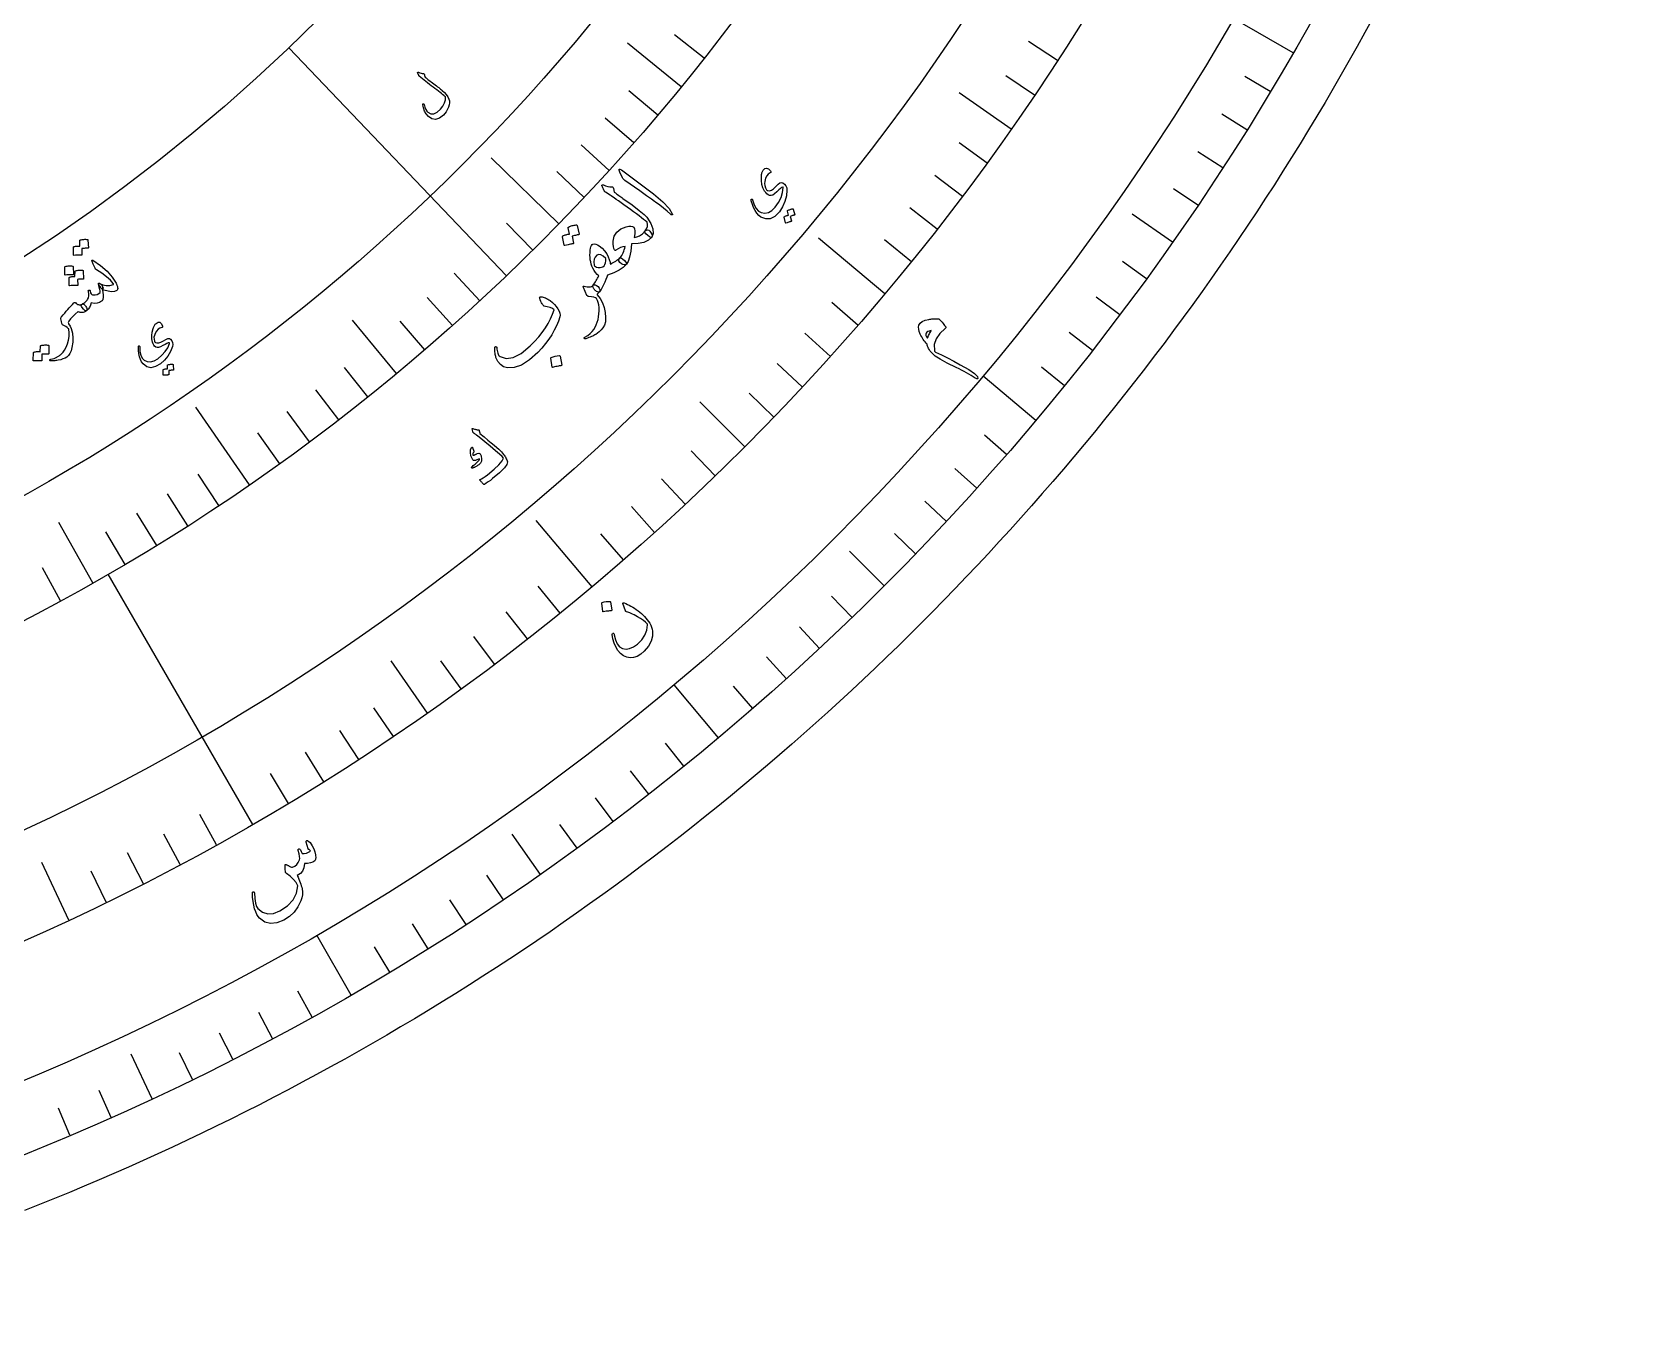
# Model space of a CAD drawing. Header units: millimetres. Extents: x -75 to 75, y -75 to 97.
# Drawn here: x 27.64 to 73.5, y -73.5 to -36.16 of the extents above; entities that cross this region are included whole.
import ezdxf

# ---------------------------------------------------------------- set-up
doc = ezdxf.new("R2010")
doc.units = ezdxf.units.MM
for name, color, linetype in [('CUT_OUTER', 1, 'Continuous'), ('ENGRAVE', 7, 'Continuous'), ('ENGRAVE_FINE', 8, 'Continuous'), ('TEXT', 5, 'Continuous')]:
    doc.layers.add(name, color=color, linetype=linetype)

msp = doc.modelspace()

# ---------------------------------------------------------------- linework, layer by layer
at = {"layer": 'CUT_OUTER'}
msp.add_lwpolyline([(65.9259, -35.7599), (65.7053, -36.1638), (65.4821, -36.5663), (65.2565, -36.9674), (65.0285, -37.3671), (64.798, -37.7654), (64.565, -38.1623), (64.3296, -38.5577), (64.0918, -38.9517), (63.8516, -39.3442), (63.609, -39.7353), (63.364, -40.1248), (63.1166, -40.5129), (62.8669, -40.8994), (62.6147, -41.2843), (62.3602, -41.6678), (62.1034, -42.0496), (61.8442, -42.4299), (61.5827, -42.8086), (61.3189, -43.1856), (61.0527, -43.561), (60.7843, -43.9348), (60.5136, -44.307), (60.2406, -44.6774), (59.9653, -45.0462), (59.6878, -45.4133), (59.408, -45.7787), (59.126, -46.1424), (58.8417, -46.5043), (58.5553, -46.8645), (58.2666, -47.2229), (57.9758, -47.5795), (57.6828, -47.9343), (57.3875, -48.2874), (57.0902, -48.6386), (56.7907, -48.988), (56.489, -49.3355), (56.1852, -49.6812), (55.8793, -50.025), (55.5713, -50.3669), (55.2612, -50.707), (54.9491, -51.0451), (54.6348, -51.3813), (54.3185, -51.7155), (54.0002, -52.0479), (53.6798, -52.3782), (53.3574, -52.7066), (53.033, -53.033), (52.7066, -53.3574), (52.3782, -53.6798), (52.0479, -54.0002), (51.7155, -54.3185), (51.3813, -54.6348), (51.0451, -54.9491), (50.707, -55.2612), (50.3669, -55.5713), (50.025, -55.8793), (49.6812, -56.1852), (49.3355, -56.489), (48.988, -56.7907), (48.6386, -57.0902), (48.2874, -57.3875), (47.9343, -57.6828), (47.5795, -57.9758), (47.2229, -58.2666), (46.8645, -58.5553), (46.5043, -58.8417), (46.1424, -59.126), (45.7787, -59.408), (45.4133, -59.6878), (45.0462, -59.9653), (44.6774, -60.2406), (44.307, -60.5136), (43.9348, -60.7843), (43.561, -61.0527), (43.1856, -61.3189), (42.8086, -61.5827), (42.4299, -61.8442), (42.0496, -62.1034), (41.6678, -62.3602), (41.2843, -62.6147), (40.8994, -62.8669), (40.5129, -63.1166), (40.1248, -63.364), (39.7353, -63.609), (39.3442, -63.8516), (38.9517, -64.0918), (38.5577, -64.3296), (38.1623, -64.565), (37.7654, -64.798), (37.3671, -65.0285), (36.9674, -65.2565), (36.5663, -65.4821), (36.1638, -65.7053), (35.7599, -65.9259), (35.3548, -66.1441), (34.9482, -66.3598), (34.5404, -66.573), (34.1313, -66.7837), (33.7208, -66.9918), (33.3092, -67.1975), (32.8962, -67.4006), (32.482, -67.6012), (32.0666, -67.7992), (31.65, -67.9947), (31.2322, -68.1876), (30.8132, -68.378), (30.3931, -68.5657), (29.9718, -68.7509), (29.5494, -68.9335), (29.1259, -69.1136), (28.7013, -69.291), (28.2756, -69.4658), (27.8488, -69.638), (27.421, -69.8075)], dxfattribs=at)
at = {"layer": 'ENGRAVE'}
for points in [[(63.6529, -36.75), (61.9479, -35.7656)], [(41.1889, -43.1116), (34.9717, -36.6042)], [(46.1753, -37.7224), (44.6419, -36.4698)], [(55.5999, -38.9315), (54.1132, -37.8905)], [(42.6824, -41.6336), (40.7496, -39.7483)], [(60.2077, -42.1579), (59.0557, -41.3513)], [(51.9953, -43.6292), (50.0993, -42.0383)], [(38.0466, -45.9086), (36.7832, -44.384)], [(56.3043, -47.2449), (54.7961, -45.9794)], [(47.9949, -47.9949), (46.7115, -46.7115)], [(33.8471, -49.0868), (32.3144, -46.864)], [(29.376, -51.8863), (28.4005, -50.1633)], [(43.6292, -51.9953), (42.0383, -50.0993)], [(51.9723, -51.9723), (50.978, -50.978)], [(33.9375, -58.7815), (29.8125, -51.6368)], [(38.9315, -55.5999), (37.8905, -54.1132)], [(47.2449, -56.3043), (45.9794, -54.7961)], [(42.1579, -60.2077), (41.3513, -59.0557)], [(28.6852, -61.5156), (27.9182, -59.8707)], [(36.75, -63.6529), (35.7656, -61.9479)], [(31.0624, -66.6136), (30.4681, -65.3391)]]:
    msp.add_lwpolyline(points, dxfattribs=at)
for radius in [73.5, 73.5, 71.5312, 67.875, 67.875, 64.9875, 59.625, 59.625, 56.475, 50.625, 50.625]:
    msp.add_circle((0, 0), radius, dxfattribs=at)
at = {"layer": 'ENGRAVE_FINE'}
for points in [[(46.831, -36.9053), (45.9827, -36.2368)], [(56.9248, -36.9674), (56.0945, -36.4282)], [(56.2709, -37.9552), (55.4502, -37.4016)], [(63.0018, -37.8553), (62.2786, -37.4207)], [(45.5051, -38.5283), (44.6808, -37.8304)], [(62.3315, -38.9491), (61.616, -38.5019)], [(44.8205, -39.3226), (44.0086, -38.6104)], [(44.1217, -40.1051), (43.3225, -39.3787)], [(54.912, -39.8959), (54.1111, -39.314)], [(61.6423, -40.031), (60.9347, -39.5714)], [(43.4089, -40.8755), (42.6226, -40.1351)], [(54.2074, -40.8482), (53.4167, -40.2524)], [(60.9343, -41.1007), (60.2348, -40.6289)], [(53.4862, -41.788), (52.7061, -41.1785)], [(41.9423, -42.379), (41.1826, -41.6114)], [(52.7488, -42.7151), (51.9794, -42.0921)], [(40.4224, -43.8311), (39.6903, -43.0372)], [(59.4627, -43.2022), (58.7801, -42.7063)], [(39.6431, -44.5373), (38.925, -43.7306)], [(51.2259, -44.53), (50.4788, -43.8805)], [(58.6997, -44.2334), (58.0259, -43.7256)], [(38.851, -45.2298), (38.1473, -44.4106)], [(50.441, -45.4172), (49.7052, -44.7548)], [(57.9188, -45.2511), (57.2539, -44.7317)], [(37.23, -46.5732), (36.5557, -45.7296)], [(49.6406, -46.2906), (48.9166, -45.6155)], [(57.1202, -46.255), (56.4645, -45.7241)], [(36.4015, -47.2236), (35.7422, -46.3682)], [(48.8252, -47.1499), (48.113, -46.4622)], [(35.5614, -47.8595), (34.9173, -46.9926)], [(34.7098, -48.4806), (34.0811, -47.6025)], [(55.4712, -48.2203), (54.8344, -47.6668)], [(47.1499, -48.8252), (46.4622, -48.113)], [(32.9736, -49.6778), (32.3763, -48.778)], [(46.2906, -49.6406), (45.6155, -48.9166)], [(54.6211, -49.1811), (53.9941, -48.6165)], [(32.0894, -50.2535), (31.5082, -49.3432)], [(31.1949, -50.8136), (30.6299, -49.8932)], [(45.4172, -50.441), (44.7548, -49.7052)], [(53.7545, -50.1269), (53.1374, -49.5514)], [(30.2903, -51.3579), (29.7417, -50.4277)], [(44.53, -51.2259), (43.8805, -50.4788)], [(52.8715, -51.0574), (52.2645, -50.4713)], [(28.4522, -52.3986), (27.9369, -51.4495)], [(42.7151, -52.7488), (42.0921, -51.9794)], [(51.0574, -52.8715), (50.4713, -52.2645)], [(41.788, -53.4862), (41.1785, -52.7061)], [(50.1269, -53.7545), (49.5514, -53.1374)], [(40.8482, -54.2074), (40.2524, -53.4167)], [(39.8959, -54.912), (39.314, -54.1111)], [(49.1811, -54.6211), (48.6165, -53.9941)], [(48.2203, -55.4712), (47.6668, -54.8344)], [(37.9552, -56.2709), (37.4016, -55.4502)], [(36.9674, -56.9248), (36.4282, -56.0945)], [(35.9683, -57.5613), (35.4436, -56.7217)], [(46.255, -57.1202), (45.7241, -56.4645)], [(45.2511, -57.9188), (44.7317, -57.2539)], [(34.9582, -58.1802), (34.4483, -57.3316)], [(44.2334, -58.6997), (43.7256, -58.0259)], [(32.9065, -59.3648), (32.4265, -58.4989)], [(31.8654, -59.9301), (31.4006, -59.0559)], [(43.2022, -59.4627), (42.7063, -58.7801)], [(30.8146, -60.4771), (30.3652, -59.595)], [(29.7544, -61.0056), (29.3205, -60.1158)], [(41.1007, -60.9343), (40.6289, -60.2348)], [(40.031, -61.6423), (39.5714, -60.9347)], [(38.9491, -62.3315), (38.5019, -61.616)], [(37.8553, -63.0018), (37.4207, -62.2786)], [(35.6335, -64.2845), (35.2244, -63.5466)], [(34.5062, -64.8966), (34.11, -64.1517)], [(33.3683, -65.489), (32.9852, -64.7372)], [(32.2203, -66.0614), (31.8504, -65.303)], [(29.8951, -67.1456), (29.552, -66.3748)], [(28.7187, -67.6571), (28.3891, -66.8804)]]:
    msp.add_lwpolyline(points, dxfattribs=at)
at = {"layer": 'TEXT'}
for points in [[(38.6497, -37.3245), (38.648, -37.3188), (38.6479, -37.3135), (38.6495, -37.3087), (38.6527, -37.3043), (38.6571, -37.301), (38.6624, -37.2997), (38.6684, -37.3003), (38.6752, -37.3029), (38.7139, -37.3187), (38.7496, -37.33), (38.7822, -37.337), (38.8117, -37.3394), (38.8214, -37.3412), (38.8294, -37.3467), (38.8355, -37.3559), (38.8398, -37.3688), (38.8412, -37.3758), (38.8425, -37.3825), (38.8439, -37.3888), (38.8452, -37.3949), (38.8465, -37.4006), (38.8476, -37.4059), (38.8485, -37.4107), (38.8493, -37.4151), (38.851, -37.4228), (38.8545, -37.4305), (38.8597, -37.4382), (38.8668, -37.4458), (38.8892, -37.4647), (38.914, -37.4849), (38.9411, -37.5066), (38.9706, -37.5296), (39.0024, -37.5541), (39.0363, -37.5801), (39.0725, -37.6076), (39.1109, -37.6367), (39.1496, -37.6651), (39.1859, -37.6922), (39.2195, -37.7177), (39.2506, -37.7418), (39.2792, -37.7645), (39.3056, -37.7857), (39.3297, -37.8054), (39.3516, -37.8237), (39.4138, -37.8804), (39.4665, -37.9406), (39.5096, -38.0043), (39.5432, -38.0715), (39.5561, -38.1181), (39.5574, -38.1721), (39.547, -38.2336), (39.525, -38.3025), (39.4951, -38.3715), (39.4624, -38.4319), (39.427, -38.4838), (39.389, -38.5272), (39.2739, -38.6163), (39.1631, -38.6519), (39.0566, -38.6341), (38.9545, -38.563), (38.8948, -38.4935), (38.8481, -38.4136), (38.8142, -38.3233), (38.7931, -38.2228), (38.7926, -38.2162), (38.7936, -38.2108), (38.7961, -38.2066), (38.8001, -38.2036), (38.8052, -38.2013), (38.8099, -38.2003), (38.8142, -38.2006), (38.818, -38.2023), (38.8229, -38.2056), (38.8267, -38.2097), (38.8295, -38.2146), (38.8313, -38.2202), (38.858, -38.3009), (38.8852, -38.3652), (38.9127, -38.413), (38.9408, -38.4444), (39.0251, -38.4878), (39.1131, -38.4885), (39.2047, -38.4465), (39.2999, -38.3615), (39.371, -38.2707), (39.4183, -38.1808), (39.4417, -38.0919), (39.4413, -38.004), (39.419, -37.9845), (39.3926, -37.9621), (39.3619, -37.937), (39.3269, -37.9091), (39.2876, -37.8785), (39.2437, -37.8451), (39.1953, -37.8089), (39.1424, -37.7699), (39.0884, -37.7291), (39.0354, -37.6888), (38.9834, -37.6488), (38.9326, -37.6093), (38.8828, -37.5702), (38.8343, -37.5313), (38.787, -37.4927), (38.7409, -37.4543), (38.6948, -37.4191), (38.6903, -37.4143), (38.6866, -37.4094), (38.6835, -37.4043), (38.6813, -37.399)], [(44.4255, -40.1519), (44.404, -40.0962), (44.4046, -40.0677), (44.4273, -40.0661), (44.4721, -40.0917), (45.0398, -40.5153), (45.3879, -40.7757), (45.6511, -41.0002), (45.829, -41.1894), (45.9213, -41.3434), (45.9253, -41.3599), (45.9252, -41.3713), (45.9211, -41.3776), (45.9128, -41.3787), (45.9031, -41.3768), (45.8925, -41.3722), (45.8811, -41.3647), (45.8687, -41.3546), (45.7761, -41.2711), (45.674, -41.1868), (45.5624, -41.1017), (45.4414, -41.0158), (45.4103, -40.9928), (45.3255, -40.9315), (45.1871, -40.8318), (44.9952, -40.6937), (44.567, -40.3903), (44.5455, -40.3727), (44.5275, -40.3545), (44.5131, -40.3357), (44.5021, -40.3162)], [(48.7171, -40.1778), (48.6632, -40.2113), (48.6199, -40.2625), (48.5869, -40.3313), (48.5642, -40.4178), (48.5589, -40.4805), (48.5645, -40.541), (48.581, -40.5994), (48.6082, -40.6558), (48.6153, -40.6651), (48.6243, -40.6729), (48.6351, -40.6792), (48.6478, -40.684), (48.6973, -40.6868), (48.7522, -40.6679), (48.8125, -40.6272), (48.878, -40.5648), (48.9419, -40.5025), (48.9962, -40.4637), (49.0409, -40.4485), (49.0761, -40.4569), (49.1296, -40.4988), (49.1678, -40.5477), (49.1905, -40.6036), (49.1976, -40.6666), (49.1813, -40.8347), (49.1395, -40.994), (49.0722, -41.1443), (48.9795, -41.2856), (48.8516, -41.4174), (48.7213, -41.4865), (48.5891, -41.493), (48.455, -41.437), (48.3956, -41.3896), (48.3401, -41.3277), (48.2884, -41.2512), (48.2405, -41.1603), (48.2289, -41.133), (48.2182, -41.1061), (48.2085, -41.0795), (48.1996, -41.0532), (48.1917, -41.0272), (48.1847, -41.0011), (48.1786, -40.975), (48.1733, -40.949), (48.1725, -40.9367), (48.175, -40.9284), (48.1807, -40.9242), (48.1898, -40.9239), (48.1983, -40.9268), (48.2053, -40.9316), (48.2105, -40.9383), (48.2141, -40.947), (48.2585, -41.0853), (48.3138, -41.1921), (48.38, -41.2674), (48.4573, -41.3109), (48.5629, -41.3285), (48.6646, -41.3087), (48.7625, -41.2516), (48.8562, -41.1571), (48.9554, -41.0183), (49.027, -40.8787), (49.0711, -40.7385), (49.0878, -40.5977), (49.0874, -40.588), (49.084, -40.5818), (49.0779, -40.579), (49.0689, -40.5796), (49.0436, -40.5913), (49.0078, -40.6184), (48.9617, -40.6608), (48.9051, -40.7187), (48.8449, -40.7752), (48.7904, -40.8111), (48.7414, -40.8264), (48.6982, -40.8211), (48.6582, -40.8019), (48.6217, -40.7753), (48.5887, -40.7413), (48.5592, -40.6998), (48.5117, -40.6058), (48.4803, -40.5046), (48.4649, -40.396), (48.4654, -40.2802), (48.4671, -40.2507), (48.4702, -40.2233), (48.4746, -40.198), (48.4804, -40.1746), (48.4873, -40.1533), (48.4952, -40.134), (48.5042, -40.1168), (48.5142, -40.1016), (48.5642, -40.0514), (48.6157, -40.0378), (48.6688, -40.0608), (48.7233, -40.1204), (48.7345, -40.1407), (48.7372, -40.157), (48.7314, -40.1694), (48.7171, -40.1778)], [(43.9758, -40.6864), (43.9542, -40.6405), (43.9368, -40.6044), (43.9238, -40.578), (43.915, -40.5613), (43.91, -40.55), (43.9083, -40.5398), (43.91, -40.5309), (43.915, -40.5231), (43.9233, -40.5167), (43.9331, -40.514), (43.9444, -40.5151), (43.9571, -40.5199), (44.0183, -40.5445), (44.0782, -40.5616), (44.1366, -40.5711), (44.1937, -40.5731), (44.2109, -40.5748), (44.2245, -40.5832), (44.2344, -40.5982), (44.2406, -40.62), (44.2642, -40.7261), (44.2965, -40.75), (44.3282, -40.7735), (44.3595, -40.7964), (44.3901, -40.8189), (44.4203, -40.8408), (44.4499, -40.8623), (44.4791, -40.8833), (44.5076, -40.9038), (44.7723, -41.0934), (44.9747, -41.2464), (45.1149, -41.363), (45.1926, -41.4433), (45.3049, -41.6203), (45.3667, -41.774), (45.3781, -41.9042), (45.339, -42.0109), (45.337, -42.013), (45.335, -42.0152), (45.333, -42.0173), (45.3311, -42.0194), (45.3075, -42.0211), (45.2728, -42.004), (45.227, -41.9682), (45.17, -41.9136), (45.1505, -41.8918), (45.1405, -41.8714), (45.1399, -41.8524), (45.1489, -41.8348), (45.188, -41.7711), (45.21, -41.7082), (45.2149, -41.6464), (45.2026, -41.5856), (45.1566, -41.5466), (45.1032, -41.5034), (45.0423, -41.4561), (44.9741, -41.4046), (44.8988, -41.349), (44.8168, -41.2895), (44.7283, -41.226), (44.6331, -41.1585), (44.5402, -41.0915), (44.4565, -41.0315), (44.3821, -40.9784), (44.3168, -40.9324), (44.261, -40.8931), (44.2148, -40.8604), (44.1783, -40.8341), (44.1515, -40.8144), (44.0119, -40.7236), (43.9994, -40.7133), (43.9892, -40.7036), (43.9813, -40.6947), (43.9758, -40.6864)], [(49.2081, -41.2683), (49.2079, -41.265), (49.2089, -41.2616), (49.2113, -41.258), (49.215, -41.2544), (49.2322, -41.2445), (49.2495, -41.2356), (49.2671, -41.2275), (49.2847, -41.2204), (49.3027, -41.2141), (49.3212, -41.2087), (49.3402, -41.2041), (49.3597, -41.2004), (49.3645, -41.2006), (49.3685, -41.2022), (49.3715, -41.2053), (49.3737, -41.2097), (49.4241, -41.3703), (49.4239, -41.3734), (49.4216, -41.3762), (49.417, -41.3787), (49.4103, -41.381), (49.405, -41.3819), (49.397, -41.3841), (49.3864, -41.3874), (49.3732, -41.3919), (49.3571, -41.3976), (49.338, -41.4044), (49.3159, -41.4125), (49.2909, -41.4218), (49.3286, -41.5477), (49.3291, -41.5524), (49.327, -41.5562), (49.3223, -41.559), (49.315, -41.561), (49.3087, -41.5626), (49.299, -41.5655), (49.2859, -41.5695), (49.2694, -41.5746), (49.2493, -41.5811), (49.2255, -41.589), (49.198, -41.5985), (49.1668, -41.6095), (49.1627, -41.6099), (49.1597, -41.6091), (49.1578, -41.607), (49.157, -41.6037), (49.113, -41.4451), (49.1127, -41.4418), (49.1138, -41.4383), (49.1162, -41.4348), (49.1199, -41.4311), (49.134, -41.4223), (49.1484, -41.4143), (49.1631, -41.4073), (49.1781, -41.4011), (49.1934, -41.3957), (49.2088, -41.391), (49.2243, -41.3871), (49.24, -41.3839)], [(42.9444, -41.7446), (42.9443, -41.7396), (42.9462, -41.7345), (42.9501, -41.7295), (42.956, -41.7245), (42.9829, -41.712), (43.0099, -41.7009), (43.0372, -41.6911), (43.0646, -41.6827), (43.0924, -41.6757), (43.1209, -41.6701), (43.15, -41.6658), (43.1799, -41.6629), (43.1872, -41.6638), (43.1931, -41.6668), (43.1975, -41.6718), (43.2005, -41.6788), (43.2635, -41.9284), (43.263, -41.9331), (43.2591, -41.9371), (43.252, -41.9403), (43.2416, -41.9427), (43.2335, -41.9435), (43.2212, -41.9456), (43.2049, -41.9492), (43.1844, -41.9542), (43.1595, -41.9606), (43.1299, -41.9683), (43.0958, -41.9775), (43.057, -41.988), (43.1034, -42.1837), (43.1036, -42.1908), (43.1001, -42.1963), (43.0927, -42.2), (43.0815, -42.2019), (43.0718, -42.2035), (43.0568, -42.2065), (43.0366, -42.2107), (43.011, -42.2161), (42.98, -42.2231), (42.9432, -42.2318), (42.9006, -42.2422), (42.8522, -42.2544), (42.8461, -42.2545), (42.8416, -42.2529), (42.8389, -42.2495), (42.8379, -42.2443), (42.7851, -41.9983), (42.785, -41.9933), (42.7869, -41.9883), (42.7908, -41.9832), (42.7968, -41.9782), (42.8189, -41.9668), (42.8414, -41.9569), (42.8643, -41.9482), (42.8876, -41.941), (42.9112, -41.935), (42.935, -41.9301), (42.9589, -41.9264), (42.983, -41.9237)], [(45.1489, -41.8348), (45.1823, -41.808), (45.2155, -41.7999), (45.2487, -41.8104), (45.2818, -41.8395), (45.3223, -41.8962), (45.3453, -41.9436), (45.3509, -41.9819), (45.339, -42.0109), (45.2391, -42.1007), (45.1086, -42.1623), (44.9476, -42.1955), (44.7563, -42.2), (44.735, -42.413), (44.7032, -42.5815), (44.6614, -42.7053), (44.6098, -42.7843), (44.5837, -42.8017), (44.5514, -42.8057), (44.5131, -42.7963), (44.4686, -42.7734), (44.4201, -42.7325), (44.3963, -42.6908), (44.3972, -42.6483), (44.4228, -42.605), (44.4505, -42.5698), (44.4758, -42.5331), (44.4985, -42.4947), (44.5188, -42.4547), (44.5364, -42.413), (44.5513, -42.3694), (44.5634, -42.324), (44.5727, -42.2768), (44.5088, -42.285), (44.4435, -42.3062), (44.3767, -42.3404), (44.3083, -42.3874), (44.301, -42.3906), (44.2931, -42.3898), (44.2846, -42.3849), (44.2755, -42.3759), (44.2531, -42.3355), (44.2382, -42.2805), (44.2308, -42.2109), (44.2309, -42.1266), (44.263, -41.9818), (44.3352, -41.865), (44.4477, -41.7758), (44.6006, -41.714), (44.6763, -41.6978), (44.7382, -41.6952), (44.7865, -41.7062), (44.8209, -41.731), (44.8433, -41.7735), (44.8532, -41.8358), (44.8503, -41.9179), (44.8347, -42.0199), (44.9094, -42.0065), (44.9867, -41.9712), (45.0666, -41.914), (45.1489, -41.8348)], [(28.9997, -42.1067), (29.0004, -42.1024), (29.0029, -42.0983), (29.0072, -42.0946), (29.0131, -42.0913), (29.0385, -42.0852), (29.0638, -42.0802), (29.089, -42.0765), (29.1141, -42.074), (29.1394, -42.0728), (29.165, -42.0728), (29.1909, -42.0742), (29.2172, -42.0768), (29.2234, -42.0789), (29.2279, -42.0825), (29.2309, -42.0876), (29.2323, -42.0942), (29.244, -42.3209), (29.2428, -42.3248), (29.2388, -42.3276), (29.2321, -42.3291), (29.2227, -42.3294), (29.2155, -42.3287), (29.2046, -42.3284), (29.1898, -42.3287), (29.1712, -42.3294), (29.1486, -42.3306), (29.1218, -42.3323), (29.0907, -42.3343), (29.0553, -42.3367), (29.0619, -42.5138), (29.0609, -42.5201), (29.0569, -42.5242), (29.0499, -42.5261), (29.0399, -42.5258), (29.0312, -42.5256), (29.0178, -42.5255), (28.9996, -42.5257), (28.9766, -42.526), (28.9485, -42.5266), (28.9152, -42.5278), (28.8766, -42.5294), (28.8328, -42.5316), (28.8274, -42.5306), (28.8238, -42.5284), (28.8221, -42.525), (28.8221, -42.5203), (28.8186, -42.2985), (28.8194, -42.2942), (28.8219, -42.2901), (28.8261, -42.2865), (28.8321, -42.2832), (28.8532, -42.2772), (28.8744, -42.2724), (28.8956, -42.2689), (28.917, -42.2667), (28.9385, -42.2656), (28.9598, -42.2655), (28.9811, -42.2664), (29.0024, -42.2683)], [(43.6343, -42.2243), (43.6372, -42.2214), (43.64, -42.2189), (43.6427, -42.2167), (43.6452, -42.215), (43.6478, -42.2135), (43.6505, -42.2121), (43.6533, -42.2109), (43.6563, -42.2098), (43.6967, -42.2055), (43.7395, -42.2118), (43.7845, -42.2286), (43.8317, -42.2561), (43.9169, -42.323), (43.9891, -42.3988), (44.0482, -42.4834), (44.0941, -42.577), (44.1034, -42.6006), (44.1122, -42.6246), (44.1205, -42.6491), (44.1283, -42.6742), (44.1356, -42.6998), (44.1424, -42.726), (44.1486, -42.7526), (44.1544, -42.7798), (44.1958, -42.7586), (44.2351, -42.7373), (44.2722, -42.7158), (44.3071, -42.6943), (44.3397, -42.6725), (44.3698, -42.6503), (44.3976, -42.6278), (44.4228, -42.605), (44.4351, -42.5987), (44.4518, -42.6007), (44.4731, -42.6111), (44.4988, -42.6297), (44.5594, -42.6817), (44.5981, -42.7248), (44.6149, -42.759), (44.6098, -42.7843), (44.523, -42.8736), (44.4048, -42.9557), (44.2552, -43.0304), (44.0743, -43.0974), (44.0529, -43.1583), (44.0266, -43.2241), (43.9955, -43.2949), (43.9593, -43.3705), (43.9215, -43.4446), (43.8895, -43.5025), (43.8633, -43.5443), (43.843, -43.5698), (43.8286, -43.5786), (43.8102, -43.5803), (43.7878, -43.5748), (43.7612, -43.5622), (43.7474, -43.5537), (43.7344, -43.5443), (43.7224, -43.5339), (43.7112, -43.5227), (43.7007, -43.5108), (43.6906, -43.4985), (43.6808, -43.4859), (43.6714, -43.4729), (43.6569, -43.4461), (43.65, -43.423), (43.6508, -43.4033), (43.6592, -43.3872), (43.683, -43.3526), (43.7057, -43.3183), (43.7273, -43.2844), (43.7476, -43.251), (43.767, -43.2176), (43.7858, -43.1841), (43.8039, -43.1505), (43.8214, -43.1167), (43.7715, -43.0753), (43.7265, -43.0254), (43.6862, -42.967), (43.6506, -42.9003), (43.6267, -42.8417), (43.6069, -42.7814), (43.5913, -42.7195), (43.5798, -42.6559), (43.5726, -42.5904), (43.57, -42.5228), (43.572, -42.453), (43.5785, -42.381), (43.5873, -42.3285), (43.5996, -42.2849), (43.6152, -42.2502), (43.6343, -42.2243)], [(43.7638, -42.5291), (43.7196, -42.5799), (43.6934, -42.6437), (43.685, -42.7205), (43.6944, -42.8104), (43.704, -42.8336), (43.7259, -42.8523), (43.7603, -42.8666), (43.8071, -42.8764), (43.8579, -42.8785), (43.9023, -42.8717), (43.9402, -42.8561), (43.9716, -42.8316), (43.9967, -42.7957), (44.0138, -42.7479), (44.0227, -42.6883), (44.0235, -42.6169), (43.9514, -42.5528), (43.884, -42.5168), (43.8215, -42.5089), (43.7638, -42.5291)], [(28.5719, -42.863), (28.5728, -42.8586), (28.5753, -42.8546), (28.5797, -42.851), (28.5857, -42.8477), (28.6114, -42.8418), (28.6369, -42.8372), (28.6623, -42.8338), (28.6876, -42.8316), (28.713, -42.8306), (28.7387, -42.8309), (28.7647, -42.8326), (28.7911, -42.8355), (28.7987, -42.8379), (28.804, -42.8414), (28.8071, -42.846), (28.808, -42.8517), (28.8156, -43.0791), (28.8139, -43.0844), (28.8093, -43.0878), (28.802, -43.0893), (28.7919, -43.0888), (28.7832, -43.0885), (28.7697, -43.0884), (28.7514, -43.0884), (28.7283, -43.0885), (28.7001, -43.0889), (28.6666, -43.0899), (28.6279, -43.0912), (28.5838, -43.0931), (28.5775, -43.0927), (28.5733, -43.0909), (28.5712, -43.0877), (28.5712, -43.0831)], [(28.8624, -42.9866), (28.8632, -42.9822), (28.8658, -42.9782), (28.8701, -42.9745), (28.8762, -42.9712), (28.9019, -42.9652), (28.9275, -42.9604), (28.953, -42.9568), (28.9784, -42.9544), (29.0038, -42.9533), (29.0296, -42.9535), (29.0558, -42.955), (29.0822, -42.9578), (29.0884, -42.9599), (29.093, -42.9636), (29.0959, -42.9687), (29.0971, -42.9753), (29.105, -43.203), (29.1036, -43.207), (29.0996, -43.2097), (29.0928, -43.2112), (29.0833, -43.2115), (29.077, -43.2115), (29.0671, -43.2117), (29.0536, -43.2119), (29.0367, -43.2122), (29.0162, -43.2128), (28.9924, -43.2136), (28.9652, -43.2148), (28.9347, -43.2164), (28.9403, -43.3837), (28.9386, -43.3891), (28.934, -43.3925), (28.9266, -43.394), (28.9165, -43.3935), (28.9077, -43.3932), (28.8942, -43.3931), (28.8758, -43.3931), (28.8526, -43.3933), (28.8243, -43.3938), (28.7907, -43.3948), (28.7517, -43.3962), (28.7074, -43.3981), (28.7021, -43.3971), (28.6985, -43.3949), (28.6968, -43.3915), (28.6969, -43.3868), (28.6986, -43.1662), (28.6995, -43.1619), (28.7021, -43.1578), (28.7064, -43.1542), (28.7125, -43.1509), (28.7307, -43.1467), (28.7491, -43.1429), (28.7676, -43.1397), (28.7862, -43.1369), (28.8049, -43.1348), (28.8237, -43.1336), (28.8425, -43.1334), (28.8614, -43.134)], [(29.3741, -42.6725), (29.5944, -42.8251), (29.7785, -42.9851), (29.9262, -43.153), (30.037, -43.3291), (30.0437, -43.3417), (30.05, -43.3552), (30.056, -43.3695), (30.0615, -43.3847), (30.0667, -43.4004), (30.0713, -43.4162), (30.0754, -43.4322), (30.0791, -43.4483), (30.0827, -43.4782), (30.0798, -43.5034), (30.0705, -43.5237), (30.0548, -43.5392), (29.9913, -43.566), (29.9086, -43.572), (29.8067, -43.5571), (29.6857, -43.5213), (29.6686, -43.5149), (29.6506, -43.5038), (29.6316, -43.4879), (29.6118, -43.4672), (29.603, -43.4564), (29.5944, -43.4456), (29.586, -43.4349), (29.5779, -43.4242), (29.5701, -43.4135), (29.5628, -43.4026), (29.5559, -43.3916), (29.5496, -43.3805), (29.54, -43.3601), (29.5355, -43.344), (29.5362, -43.332), (29.542, -43.3242), (29.5472, -43.3225), (29.5545, -43.3233), (29.5638, -43.3266), (29.5752, -43.3323), (29.6612, -43.373), (29.7537, -43.3925), (29.8528, -43.3909), (29.9583, -43.3681), (29.9635, -43.3637), (29.9649, -43.3574), (29.9626, -43.3489), (29.9565, -43.3385), (29.8741, -43.2389), (29.7657, -43.1407), (29.6315, -43.0436), (29.4716, -42.9476), (29.462, -42.9384), (29.4496, -42.9211), (29.4343, -42.8958), (29.4161, -42.8624), (29.4062, -42.8428), (29.3966, -42.8223), (29.3874, -42.8009), (29.3786, -42.7788), (29.3701, -42.7562), (29.3617, -42.7337), (29.3536, -42.7113), (29.3458, -42.6889), (29.3442, -42.6832), (29.3445, -42.6782), (29.3468, -42.6737), (29.351, -42.6699), (29.3555, -42.6679), (29.3609, -42.6677), (29.3671, -42.6692), (29.3741, -42.6725)], [(29.5568, -43.3233), (29.5873, -43.3409), (29.6143, -43.3671), (29.638, -43.4017), (29.6582, -43.4448), (29.6647, -43.463), (29.6667, -43.4743), (29.6644, -43.4786), (29.6577, -43.4758), (29.6476, -43.4697), (29.6413, -43.4686), (29.6388, -43.4726), (29.6401, -43.4817), (29.6559, -43.5814), (29.6641, -43.6644), (29.6646, -43.7306), (29.6575, -43.7801), (29.6525, -43.7987), (29.645, -43.8154), (29.6352, -43.8303), (29.6229, -43.8434), (29.5618, -43.8814), (29.4909, -43.9009), (29.4104, -43.9019), (29.3204, -43.8844), (29.3033, -43.9564), (29.2755, -44.0189), (29.2371, -44.072), (29.1882, -44.1157), (29.1684, -44.1179), (29.141, -44.1035), (29.1061, -44.0724), (29.0636, -44.0245), (29.0432, -43.9928), (29.0362, -43.9657), (29.0425, -43.9431), (29.0621, -43.925), (29.09, -43.9087), (29.1157, -43.8921), (29.1391, -43.8754), (29.1603, -43.8583), (29.1791, -43.8413), (29.1956, -43.8245), (29.2098, -43.8079), (29.2216, -43.7916), (29.2448, -43.7409), (29.2566, -43.6857), (29.2568, -43.6259), (29.2454, -43.5616), (29.2418, -43.5438), (29.2432, -43.531), (29.2495, -43.5233), (29.2608, -43.5207), (29.2741, -43.5223), (29.2844, -43.5285), (29.2918, -43.5395), (29.2962, -43.5551), (29.3079, -43.5988), (29.3225, -43.6307), (29.3398, -43.6508), (29.36, -43.6591), (29.4341, -43.659), (29.4953, -43.6476), (29.5435, -43.6249), (29.5787, -43.591), (29.58, -43.5877), (29.5808, -43.5827), (29.5813, -43.5761), (29.5814, -43.5677), (29.5786, -43.5491), (29.5695, -43.5059), (29.5541, -43.4383), (29.5323, -43.3461), (29.5319, -43.342), (29.5326, -43.3375), (29.5346, -43.3325), (29.5378, -43.327), (29.5416, -43.3239), (29.546, -43.3222), (29.5511, -43.322), (29.5568, -43.3233)], [(43.4851, -43.6755), (43.3859, -43.4492), (43.38, -43.4292), (43.3804, -43.416), (43.3871, -43.4098), (43.4002, -43.4104), (43.4458, -43.4218), (43.4868, -43.4297), (43.5233, -43.4339), (43.5551, -43.4346), (43.5847, -43.4299), (43.6123, -43.4201), (43.6378, -43.4052), (43.6612, -43.3851), (43.6882, -43.3692), (43.7204, -43.3705), (43.7577, -43.3891), (43.8001, -43.4251), (43.8366, -43.4674), (43.8563, -43.5053), (43.8591, -43.5388), (43.845, -43.5678), (43.8293, -43.5852), (43.8128, -43.6023), (43.7955, -43.6191), (43.7774, -43.6357), (43.7752, -43.6394), (43.7748, -43.6444), (43.7762, -43.6507), (43.7794, -43.6582), (43.8648, -43.7655), (43.9314, -43.886), (43.979, -44.0198), (44.0075, -44.167), (44.0174, -44.3097), (44.0093, -44.43), (43.9833, -44.5278), (43.9395, -44.6031), (43.8873, -44.6628), (43.836, -44.7139), (43.7856, -44.7565), (43.7361, -44.7906), (43.7098, -44.8051), (43.6811, -44.82), (43.65, -44.8353), (43.6163, -44.851), (43.5802, -44.8666), (43.5413, -44.8817), (43.4997, -44.8965), (43.4554, -44.9108), (43.4447, -44.9147), (43.4352, -44.9163), (43.4271, -44.9156), (43.4204, -44.9126), (43.4127, -44.9073), (43.4079, -44.9017), (43.4058, -44.8959), (43.4066, -44.8899), (43.4087, -44.8831), (43.4126, -44.8771), (43.4183, -44.8719), (43.4257, -44.8674), (43.5049, -44.8163), (43.5732, -44.7624), (43.6308, -44.7058), (43.6775, -44.6465), (43.7169, -44.5811), (43.7505, -44.512), (43.778, -44.4393), (43.7996, -44.363), (43.8155, -44.2832), (43.826, -44.1998), (43.8309, -44.1128), (43.8304, -44.0224), (43.8226, -43.9471), (43.808, -43.8791), (43.7866, -43.8183), (43.7585, -43.7647), (43.7263, -43.7399), (43.6784, -43.7226), (43.615, -43.7127), (43.536, -43.7102), (43.5205, -43.708), (43.5069, -43.7015), (43.4951, -43.6907), (43.4851, -43.6755)], [(29.1925, -44.1128), (29.158, -44.1336), (29.125, -44.149), (29.0936, -44.1593), (29.0638, -44.1643), (29.0496, -44.1653), (29.0353, -44.1648), (29.0211, -44.1628), (29.0068, -44.1592), (28.9924, -44.1546), (28.9777, -44.1494), (28.9629, -44.1436), (28.9479, -44.1371), (28.8672, -44.2089), (28.796, -44.2788), (28.7341, -44.347), (28.6818, -44.4134), (28.6727, -44.4304), (28.6696, -44.4477), (28.6724, -44.4653), (28.6811, -44.4833), (28.7199, -44.5552), (28.7503, -44.6238), (28.7724, -44.6891), (28.7862, -44.751), (28.7932, -44.8019), (28.7978, -44.8531), (28.8, -44.9046), (28.8, -44.9565), (28.7975, -45.0086), (28.7926, -45.0608), (28.7851, -45.113), (28.7751, -45.1653), (28.7502, -45.2589), (28.7175, -45.3351), (28.6772, -45.3939), (28.6292, -45.4352), (28.5766, -45.4643), (28.518, -45.4893), (28.4534, -45.5101), (28.3827, -45.5268), (28.3469, -45.5329), (28.3138, -45.5378), (28.2835, -45.5416), (28.2559, -45.5443), (28.231, -45.546), (28.2087, -45.547), (28.189, -45.5473), (28.172, -45.5469), (28.1605, -45.5447), (28.1518, -45.54), (28.1457, -45.533), (28.1423, -45.5235), (28.1424, -45.5139), (28.147, -45.5064), (28.1559, -45.5011), (28.1692, -45.4979), (28.2217, -45.4864), (28.2677, -45.4734), (28.3069, -45.4589), (28.3396, -45.4429), (28.356, -45.4338), (28.373, -45.4235), (28.3906, -45.4121), (28.4089, -45.3996), (28.4278, -45.3859), (28.4473, -45.371), (28.4674, -45.355), (28.4881, -45.3379), (28.5278, -45.2949), (28.5669, -45.2342), (28.6054, -45.1558), (28.6432, -45.0595), (28.6739, -44.9546), (28.691, -44.8498), (28.6947, -44.7453), (28.6849, -44.641), (28.6845, -44.6367), (28.6829, -44.6332), (28.6803, -44.6303), (28.6767, -44.6282), (28.6377, -44.5943), (28.5989, -44.5664), (28.5601, -44.5445), (28.5213, -44.5286), (28.5037, -44.5135), (28.4874, -44.478), (28.4724, -44.422), (28.4586, -44.3455), (28.4585, -44.329), (28.4615, -44.3135), (28.4679, -44.2988), (28.4775, -44.2851), (28.5225, -44.231), (28.5671, -44.1782), (28.6113, -44.1267), (28.6552, -44.0764), (28.6991, -44.0274), (28.7433, -43.9796), (28.7879, -43.9329), (28.8328, -43.8875), (28.8445, -43.8779), (28.8559, -43.8739), (28.8671, -43.8753), (28.878, -43.8821), (28.8969, -43.9016), (28.9166, -43.9175), (28.937, -43.93), (28.9581, -43.9389), (28.9805, -43.9424), (29.006, -43.9408), (29.0346, -43.934), (29.0663, -43.9222), (29.0837, -43.9189), (29.1017, -43.9224), (29.1204, -43.9327), (29.1397, -43.9497), (29.1581, -43.9711), (29.1738, -43.9942), (29.1869, -44.0191), (29.1972, -44.0457), (29.2032, -44.0698), (29.2044, -44.089), (29.2008, -44.1033), (29.1925, -44.1128)], [(42.1726, -43.7122), (42.2033, -43.7164), (42.2345, -43.7235), (42.2664, -43.7335), (42.2989, -43.7464), (42.3318, -43.7621), (42.3651, -43.7804), (42.3988, -43.8014), (42.4328, -43.8251), (42.4971, -43.8765), (42.5553, -43.933), (42.6072, -43.9944), (42.653, -44.0608), (42.6878, -44.1257), (42.7089, -44.1849), (42.7163, -44.2383), (42.71, -44.2859), (42.6676, -44.4139), (42.6149, -44.5419), (42.5519, -44.67), (42.4785, -44.798), (42.3946, -44.9257), (42.2999, -45.0527), (42.1943, -45.1789), (42.0779, -45.3043), (41.8407, -45.5191), (41.6172, -45.6636), (41.4082, -45.7382), (41.2142, -45.7432), (41.1033, -45.7102), (41.0115, -45.6497), (40.9389, -45.5618), (40.8852, -45.4467), (40.877, -45.4189), (40.8698, -45.3894), (40.8638, -45.3582), (40.8588, -45.3252), (40.8549, -45.2906), (40.8521, -45.2542), (40.8504, -45.2161), (40.8498, -45.1763), (40.8506, -45.1641), (40.8538, -45.1541), (40.8595, -45.1463), (40.8677, -45.1407), (40.8743, -45.1381), (40.8815, -45.1378), (40.8894, -45.1399), (40.898, -45.1443), (40.9049, -45.1495), (40.9096, -45.1561), (40.9123, -45.1641), (40.9129, -45.1735), (40.9144, -45.2117), (40.9185, -45.2491), (40.9251, -45.2855), (40.9343, -45.3211), (40.9465, -45.352), (40.962, -45.3785), (40.9807, -45.4006), (41.0027, -45.4183), (41.1787, -45.4788), (41.381, -45.4494), (41.6092, -45.3298), (41.8625, -45.1193), (41.9902, -44.991), (42.1057, -44.8623), (42.2091, -44.7332), (42.3004, -44.6039), (42.3797, -44.4743), (42.4472, -44.3443), (42.5028, -44.2139), (42.5467, -44.0834), (42.4969, -44.0489), (42.4318, -44.0202), (42.3514, -43.9972), (42.2557, -43.9799), (42.2491, -43.9757), (42.2397, -43.9654), (42.2273, -43.9488), (42.2119, -43.9262), (42.211, -43.9233), (42.21, -43.921), (42.209, -43.9192), (42.208, -43.9179), (42.1893, -43.885), (42.1706, -43.846), (42.1521, -43.801), (42.1336, -43.7499), (42.1301, -43.7322), (42.1355, -43.72), (42.1496, -43.7134), (42.1726, -43.7122)], [(31.3395, -44.5907), (31.2843, -44.6071), (31.2339, -44.6415), (31.1884, -44.6938), (31.1476, -44.7642), (31.128, -44.8178), (31.1182, -44.8722), (31.1185, -44.9274), (31.1288, -44.9833), (31.1328, -44.9932), (31.1388, -45.0022), (31.1467, -45.0103), (31.1567, -45.0176), (31.1994, -45.0321), (31.2521, -45.0287), (31.3147, -45.0076), (31.3872, -44.9687), (31.4583, -44.9295), (31.5152, -44.9086), (31.5581, -44.9061), (31.5869, -44.9219), (31.6238, -44.9716), (31.6454, -45.0236), (31.6518, -45.0781), (31.6429, -45.1351), (31.5879, -45.2785), (31.5128, -45.408), (31.4174, -45.5236), (31.3019, -45.625), (31.1579, -45.7097), (31.027, -45.7388), (30.9095, -45.7125), (30.8055, -45.631), (30.765, -45.5751), (30.7313, -45.5074), (30.7046, -45.4279), (30.6846, -45.3366), (30.681, -45.3099), (30.6782, -45.2837), (30.676, -45.258), (30.6747, -45.2329), (30.674, -45.2081), (30.6742, -45.1836), (30.6751, -45.1593), (30.6768, -45.1352), (30.6791, -45.1242), (30.6832, -45.1175), (30.6893, -45.1152), (30.6973, -45.1172), (30.7041, -45.1218), (30.709, -45.1277), (30.712, -45.1349), (30.713, -45.1434), (30.7185, -45.2753), (30.7411, -45.3822), (30.7809, -45.4642), (30.8382, -45.521), (30.9264, -45.562), (31.0204, -45.5693), (31.1199, -45.5428), (31.225, -45.4827), (31.3455, -45.385), (31.442, -45.2799), (31.5146, -45.1676), (31.5632, -45.0482), (31.5651, -45.0396), (31.5637, -45.0334), (31.559, -45.0294), (31.551, -45.0278), (31.526, -45.0319), (31.4881, -45.047), (31.4374, -45.0731), (31.3739, -45.1101), (31.3074, -45.1452), (31.2509, -45.1635), (31.2043, -45.1651), (31.1677, -45.15), (31.1373, -45.1235), (31.1117, -45.0914), (31.0911, -45.0536), (31.0752, -45.0101), (31.0563, -44.9163), (31.0532, -44.8199), (31.0659, -44.7211), (31.0943, -44.6197), (31.1029, -44.5943), (31.1122, -44.571), (31.1222, -44.5499), (31.1329, -44.5308), (31.1441, -44.5138), (31.1557, -44.4988), (31.1677, -44.4859), (31.1801, -44.475), (31.2361, -44.4431), (31.2845, -44.4436), (31.3255, -44.4765), (31.3589, -44.5419), (31.3638, -44.5624), (31.3622, -44.5774), (31.3541, -44.5868), (31.3395, -44.5907)], [(53.1989, -45.0717), (53.1707, -45.0381), (53.1433, -45.0037), (53.1169, -44.9686), (53.0913, -44.9326), (53.0671, -44.8958), (53.0447, -44.8582), (53.0241, -44.8196), (53.0054, -44.7803), (52.9761, -44.7034), (52.9598, -44.6358), (52.9565, -44.5774), (52.9661, -44.5283), (53.0001, -44.4697), (53.0578, -44.4222), (53.1392, -44.3858), (53.2445, -44.3603), (53.2758, -44.3551), (53.3071, -44.3509), (53.3384, -44.3476), (53.3699, -44.3452), (53.4016, -44.3436), (53.4336, -44.3427), (53.4659, -44.3425), (53.4986, -44.3429), (53.5166, -44.3443), (53.5322, -44.348), (53.5454, -44.3541), (53.5562, -44.3626), (53.5929, -44.4049), (53.6255, -44.4429), (53.654, -44.4766), (53.6783, -44.5061), (53.6982, -44.5307), (53.7135, -44.5502), (53.724, -44.5644), (53.7298, -44.5735), (53.7343, -44.5876), (53.7337, -44.6006), (53.7279, -44.6123), (53.7169, -44.6229), (53.5595, -44.7658), (53.4552, -44.9172), (53.4039, -45.0775), (53.4057, -45.2469), (53.4102, -45.2626), (53.4171, -45.2753), (53.4264, -45.2853), (53.4382, -45.2923), (53.6086, -45.3736), (53.7836, -45.461), (53.963, -45.5546), (54.1469, -45.6544), (54.3887, -45.7953), (54.5533, -45.908), (54.6405, -45.9927), (54.6502, -46.0495), (54.6378, -46.0589), (54.6203, -46.0598), (54.5974, -46.0522), (54.5694, -46.036), (54.5143, -45.9984), (54.4556, -45.9609), (54.3932, -45.9234), (54.3272, -45.8861), (54.258, -45.8486), (54.1858, -45.811), (54.1108, -45.773), (54.0328, -45.7349), (53.7717, -45.6063), (53.5709, -45.4972), (53.4301, -45.4079), (53.3493, -45.3385), (53.3165, -45.3005), (53.288, -45.2636), (53.2636, -45.2279), (53.2434, -45.1932), (53.227, -45.16), (53.2141, -45.1287), (53.2048, -45.0993), (53.1989, -45.0717)], [(53.2135, -44.8992), (53.2217, -44.8733), (53.2314, -44.847), (53.2426, -44.8201), (53.2554, -44.7927), (53.2695, -44.765), (53.2849, -44.737), (53.3016, -44.7088), (53.3196, -44.6804), (53.2621, -44.6933), (53.2183, -44.7094), (53.1883, -44.7286), (53.172, -44.7509), (53.1631, -44.7863), (53.1671, -44.8229), (53.1839, -44.8605), (53.2135, -44.8992)], [(27.8776, -45.1197), (27.8786, -45.1153), (27.8814, -45.1113), (27.886, -45.1078), (27.8924, -45.1046), (27.9188, -45.0992), (27.9451, -45.0951), (27.9712, -45.0922), (27.9971, -45.0905), (28.023, -45.0901), (28.0492, -45.091), (28.0757, -45.0932), (28.1025, -45.0967), (28.1087, -45.0991), (28.1131, -45.1028), (28.1158, -45.1081), (28.1167, -45.1148), (28.1135, -45.3441), (28.1119, -45.3481), (28.1077, -45.3507), (28.1007, -45.3521), (28.091, -45.3521), (28.0837, -45.3511), (28.0725, -45.3505), (28.0574, -45.3502), (28.0383, -45.3504), (28.015, -45.3508), (27.9874, -45.3516), (27.9554, -45.3525), (27.919, -45.3538), (27.9138, -45.5329), (27.9124, -45.5392), (27.908, -45.5432), (27.9007, -45.5449), (27.8904, -45.5442), (27.8816, -45.5437), (27.8678, -45.5432), (27.8491, -45.5427), (27.8255, -45.5423), (27.7968, -45.542), (27.7625, -45.542), (27.7229, -45.5424), (27.6777, -45.5431), (27.6723, -45.5419), (27.6688, -45.5396), (27.6672, -45.5361), (27.6676, -45.5314), (27.679, -45.3073), (27.6801, -45.3029), (27.6829, -45.299), (27.6875, -45.2954), (27.6939, -45.2922), (27.7159, -45.2869), (27.7379, -45.2828), (27.7599, -45.28), (27.782, -45.2785), (27.804, -45.2781), (27.8259, -45.2787), (27.8477, -45.2803), (27.8694, -45.2829)], [(42.4502, -45.469), (42.4504, -45.4639), (42.4527, -45.4588), (42.457, -45.4538), (42.4634, -45.4489), (42.5203, -45.4266), (42.5784, -45.4102), (42.6374, -45.3997), (42.6976, -45.395), (42.7049, -45.3961), (42.7103, -45.3989), (42.7138, -45.4035), (42.7155, -45.4098), (42.7647, -45.6637), (42.7645, -45.6711), (42.7605, -45.6765), (42.7528, -45.6801), (42.7413, -45.6817), (42.7313, -45.6832), (42.7159, -45.6858), (42.695, -45.6895), (42.6687, -45.6944), (42.6366, -45.7007), (42.5986, -45.7086), (42.5545, -45.7181), (42.5045, -45.7293), (42.4973, -45.7301), (42.4922, -45.7289), (42.4893, -45.7258), (42.4885, -45.7206)], [(31.5066, -45.6651), (31.5071, -45.6622), (31.5089, -45.6594), (31.5118, -45.6569), (31.516, -45.6545), (31.5334, -45.6501), (31.5508, -45.6464), (31.5681, -45.6436), (31.5854, -45.6416), (31.6027, -45.6404), (31.6202, -45.6401), (31.6379, -45.6407), (31.6559, -45.6422), (31.6601, -45.6435), (31.6631, -45.6459), (31.6651, -45.6493), (31.666, -45.6537), (31.6713, -45.8066), (31.6704, -45.8093), (31.6676, -45.8112), (31.663, -45.8123), (31.6566, -45.8126), (31.6517, -45.8122), (31.6442, -45.8122), (31.6341, -45.8125), (31.6214, -45.8133), (31.6059, -45.8144), (31.5875, -45.8158), (31.5662, -45.8176), (31.542, -45.8196), (31.5446, -45.9391), (31.5439, -45.9433), (31.5411, -45.9462), (31.5363, -45.9475), (31.5294, -45.9475), (31.5235, -45.9474), (31.5143, -45.9476), (31.5019, -45.9479), (31.4861, -45.9484), (31.467, -45.9492), (31.4442, -45.9505), (31.4177, -45.9521), (31.3877, -45.9542), (31.384, -45.9536), (31.3816, -45.9522), (31.3805, -45.9499), (31.3805, -45.9468), (31.3804, -45.7971), (31.3809, -45.7942), (31.3827, -45.7914), (31.3857, -45.7889), (31.3898, -45.7865), (31.4043, -45.7822), (31.4188, -45.7787), (31.4334, -45.7761), (31.4481, -45.7743), (31.4628, -45.7732), (31.4774, -45.7729), (31.492, -45.7732), (31.5065, -45.7742)], [(40.2277, -47.4759), (40.2484, -47.4845), (40.2689, -47.492), (40.289, -47.4983), (40.3088, -47.5036), (40.3283, -47.5077), (40.3477, -47.5106), (40.367, -47.5122), (40.3861, -47.5125), (40.3949, -47.5143), (40.4016, -47.5195), (40.4063, -47.5278), (40.409, -47.5395), (40.42, -47.6035), (40.4215, -47.6102), (40.423, -47.6155), (40.4247, -47.6196), (40.4264, -47.6224), (40.5473, -47.718), (40.6558, -47.8049), (40.752, -47.8832), (40.8358, -47.9529), (40.907, -48.014), (40.9656, -48.0666), (41.0113, -48.1106), (41.0443, -48.1461), (41.1035, -48.2155), (41.121, -48.2386), (41.1376, -48.2627), (41.1531, -48.2878), (41.1677, -48.3138), (41.1811, -48.341), (41.1934, -48.3693), (41.2045, -48.3987), (41.2145, -48.4293), (41.2001, -48.4995), (41.1247, -48.6026), (40.9879, -48.7386), (40.7895, -48.9068), (40.7253, -48.9566), (40.6645, -49.0011), (40.6071, -49.0401), (40.5533, -49.0738), (40.5473, -49.0756), (40.5418, -49.0754), (40.5369, -49.0733), (40.5325, -49.0692), (40.513, -49.0483), (40.4955, -49.0291), (40.4798, -49.0117), (40.466, -48.9961), (40.454, -48.982), (40.4436, -48.9693), (40.4348, -48.958), (40.4276, -48.9481), (40.4238, -48.9422), (40.4233, -48.9377), (40.4259, -48.9345), (40.4317, -48.9326), (40.4738, -48.9149), (40.5232, -48.8864), (40.5802, -48.8472), (40.6445, -48.7972), (40.8312, -48.6409), (40.9694, -48.5095), (41.0594, -48.4032), (41.1015, -48.3225), (41.0647, -48.2793), (40.9891, -48.2083), (40.8749, -48.1093), (40.7222, -47.9823), (40.5682, -47.8559), (40.4514, -47.7606), (40.3716, -47.6965), (40.3289, -47.6636), (40.3169, -47.6548), (40.3056, -47.6467), (40.2951, -47.6391), (40.2854, -47.632), (40.2765, -47.6257), (40.2686, -47.62), (40.2616, -47.6151), (40.2555, -47.6109), (40.2431, -47.6012), (40.2332, -47.5902), (40.2258, -47.578), (40.2211, -47.5645), (40.2019, -47.488), (40.201, -47.4825), (40.2013, -47.4781), (40.2029, -47.4748), (40.2056, -47.4726), (40.2105, -47.4716), (40.2158, -47.4719), (40.2215, -47.4733), (40.2277, -47.4759)], [(40.195, -48.01), (40.198, -48.0081), (40.2012, -48.0073), (40.2046, -48.0075), (40.2083, -48.0086), (40.2107, -48.0104), (40.2129, -48.0127), (40.2149, -48.0154), (40.2166, -48.0186), (40.2503, -48.1192), (40.2531, -48.1299), (40.2543, -48.139), (40.2537, -48.1464), (40.2515, -48.1522), (40.2379, -48.1722), (40.2284, -48.1915), (40.2228, -48.2103), (40.2213, -48.2284), (40.2237, -48.2352), (40.2309, -48.2385), (40.2431, -48.2384), (40.2602, -48.2347), (40.2705, -48.2309), (40.2809, -48.2266), (40.2913, -48.2219), (40.3019, -48.2169), (40.3127, -48.2113), (40.3238, -48.2052), (40.3352, -48.1986), (40.3469, -48.1914), (40.3955, -48.1764), (40.433, -48.1977), (40.4593, -48.2553), (40.4744, -48.3495), (40.4746, -48.3811), (40.4716, -48.4083), (40.4656, -48.4311), (40.4564, -48.4495), (40.4433, -48.466), (40.4225, -48.4857), (40.394, -48.5084), (40.3578, -48.5341), (40.339, -48.5469), (40.3206, -48.5584), (40.3027, -48.5685), (40.2852, -48.5774), (40.2684, -48.5853), (40.2525, -48.5925), (40.2374, -48.5989), (40.2233, -48.6045), (40.2132, -48.6064), (40.2047, -48.606), (40.1976, -48.6036), (40.1921, -48.5989), (40.1883, -48.5925), (40.1877, -48.5862), (40.1901, -48.5801), (40.1957, -48.5742), (40.2145, -48.5563), (40.2361, -48.5365), (40.2606, -48.5145), (40.2878, -48.4905), (40.3386, -48.4457), (40.3766, -48.4088), (40.4018, -48.3797), (40.4143, -48.3585), (40.4152, -48.3549), (40.4145, -48.3516), (40.4124, -48.3487), (40.4087, -48.3461), (40.4058, -48.3451), (40.4019, -48.3452), (40.3971, -48.3463), (40.3914, -48.3485), (40.3418, -48.3729), (40.3204, -48.3823), (40.3002, -48.3881), (40.2814, -48.3905), (40.2639, -48.3893), (40.2465, -48.3853), (40.2322, -48.3781), (40.2211, -48.3677), (40.2129, -48.3541), (40.1715, -48.2517), (40.1548, -48.1602), (40.1626, -48.0796), (40.195, -48.01)], [(43.908, -52.4643), (43.9084, -52.4596), (43.9107, -52.4551), (43.9148, -52.4507), (43.9209, -52.4465), (43.9743, -52.4296), (44.0284, -52.4182), (44.0834, -52.4123), (44.1391, -52.4119), (44.1457, -52.4133), (44.1506, -52.4163), (44.1538, -52.4208), (44.1551, -52.4267), (44.1914, -52.6652), (44.191, -52.672), (44.1871, -52.6768), (44.1798, -52.6796), (44.1691, -52.6804), (44.1599, -52.6811), (44.1455, -52.6825), (44.1261, -52.6846), (44.1017, -52.6874), (44.0719, -52.6911), (44.0365, -52.696), (43.9955, -52.702), (43.949, -52.7091), (43.9423, -52.7094), (43.9376, -52.7079), (43.935, -52.7048), (43.9345, -52.7)], [(44.548, -52.4564), (44.5948, -52.4767), (44.6423, -52.4989), (44.6907, -52.5232), (44.7399, -52.5494), (44.7898, -52.578), (44.8406, -52.6095), (44.8921, -52.6439), (44.9443, -52.6813), (44.9947, -52.7199), (45.0425, -52.76), (45.0877, -52.8017), (45.1302, -52.845), (45.1702, -52.89), (45.2078, -52.9369), (45.2429, -52.9856), (45.2756, -53.0362), (45.3062, -53.0924), (45.3301, -53.1482), (45.3473, -53.2035), (45.3577, -53.2582), (45.3576, -53.403), (45.3176, -53.5473), (45.2378, -53.6907), (45.1179, -53.8333), (45.0182, -53.9209), (44.9177, -53.9819), (44.8166, -54.0164), (44.7149, -54.0243), (44.6185, -54.006), (44.529, -53.9653), (44.4463, -53.9023), (44.3704, -53.8169), (44.3054, -53.7138), (44.2566, -53.6034), (44.2241, -53.4857), (44.2077, -53.3608), (44.2081, -53.3446), (44.2117, -53.3328), (44.2185, -53.3254), (44.2285, -53.3224), (44.2408, -53.3232), (44.2503, -53.3307), (44.257, -53.3449), (44.261, -53.3658), (44.2952, -53.5119), (44.3468, -53.6264), (44.4161, -53.7091), (44.5031, -53.76), (44.6004, -53.7779), (44.704, -53.7623), (44.8139, -53.7131), (44.9299, -53.6302), (45.0507, -53.5068), (45.1388, -53.3738), (45.194, -53.2314), (45.2163, -53.0796), (45.2158, -53.0754), (45.2137, -53.0703), (45.21, -53.0644), (45.2046, -53.0576), (45.1576, -53.0084), (45.0954, -52.9575), (45.0179, -52.9049), (44.9253, -52.8505), (44.8771, -52.8245), (44.8317, -52.8008), (44.7891, -52.7792), (44.7493, -52.76), (44.7124, -52.7433), (44.6782, -52.7292), (44.6469, -52.718), (44.6183, -52.7095), (44.6039, -52.7045), (44.5928, -52.6981), (44.585, -52.6904), (44.5803, -52.6812), (44.5121, -52.4762), (44.5103, -52.4624), (44.5157, -52.4545), (44.5283, -52.4525), (44.548, -52.4564)], [(35.4625, -59.2862), (35.4604, -59.2736), (35.4613, -59.2633), (35.465, -59.2551), (35.4716, -59.2492), (35.482, -59.2445), (35.4923, -59.2431), (35.5026, -59.2449), (35.5128, -59.2498), (35.5433, -59.271), (35.5743, -59.3014), (35.6057, -59.341), (35.6376, -59.3898), (35.6815, -59.4745), (35.7128, -59.5611), (35.7315, -59.6499), (35.7374, -59.7406), (35.7352, -59.7647), (35.7296, -59.7856), (35.7205, -59.8035), (35.708, -59.8182), (35.6532, -59.8558), (35.5858, -59.8823), (35.506, -59.8976), (35.4137, -59.9016), (35.4023, -60.0175), (35.364, -60.1126), (35.2987, -60.1869), (35.2066, -60.2403), (35.2324, -60.2914), (35.2558, -60.3414), (35.2767, -60.3902), (35.2952, -60.4379), (35.3115, -60.4848), (35.3256, -60.5312), (35.3376, -60.577), (35.3475, -60.6223), (35.3589, -60.7078), (35.3572, -60.7939), (35.3422, -60.8806), (35.3139, -60.9678), (35.228, -61.1387), (35.118, -61.2871), (34.984, -61.4128), (34.8261, -61.5157), (34.6278, -61.5951), (34.4456, -61.6124), (34.2801, -61.5676), (34.1312, -61.4611), (34.093, -61.4141), (34.0573, -61.3533), (34.0241, -61.2788), (33.9934, -61.1905), (33.9669, -61.0897), (33.9475, -60.9804), (33.9352, -60.8624), (33.9299, -60.7358), (33.9305, -60.7273), (33.9329, -60.7202), (33.9371, -60.7143), (33.9433, -60.7097), (33.9503, -60.7065), (33.957, -60.7051), (33.9636, -60.7053), (33.9699, -60.7072), (33.9759, -60.7118), (33.9804, -60.7177), (33.9832, -60.7248), (33.9844, -60.7332), (33.9945, -60.9001), (34.0138, -61.031), (34.0426, -61.1261), (34.081, -61.1852), (34.2167, -61.2869), (34.3666, -61.3321), (34.5306, -61.3206), (34.7085, -61.2522), (34.9294, -61.1074), (35.0899, -60.9391), (35.1901, -60.7479), (35.2298, -60.5341), (35.1746, -60.4404), (35.1015, -60.3502), (35.0103, -60.2633), (34.9012, -60.1797), (34.8891, -60.1719), (34.8802, -60.1637), (34.8747, -60.1552), (34.8725, -60.1463), (34.8699, -60.1128), (34.8676, -60.0813), (34.8657, -60.0518), (34.8642, -60.0242), (34.8631, -59.9989), (34.8628, -59.9761), (34.8631, -59.9558), (34.8641, -59.9381), (34.8658, -59.9298), (34.8696, -59.9247), (34.8756, -59.9226), (34.8838, -59.9235), (34.8886, -59.925), (34.8955, -59.9276), (34.9047, -59.9313), (34.9161, -59.936), (34.9293, -59.942), (34.9442, -59.9494), (34.9607, -59.9582), (34.9788, -59.9685), (35.0146, -59.9876), (35.0427, -60.0002), (35.0631, -60.0063), (35.0759, -60.0059), (35.1396, -59.9755), (35.1943, -59.9295), (35.2397, -59.868), (35.276, -59.791), (35.2818, -59.7506), (35.2769, -59.6929), (35.2614, -59.6179), (35.2351, -59.5256), (35.2327, -59.5168), (35.2327, -59.5081), (35.2351, -59.4996), (35.2399, -59.4913), (35.2451, -59.4846), (35.2511, -59.4799), (35.2579, -59.4771), (35.2654, -59.4762), (35.2828, -59.4855), (35.3024, -59.5109), (35.3241, -59.5524), (35.3478, -59.61), (35.4118, -59.611), (35.4732, -59.6001), (35.5318, -59.5774), (35.5877, -59.5429), (35.5768, -59.5263), (35.5663, -59.5138), (35.5564, -59.5054), (35.5469, -59.501), (35.5369, -59.4975), (35.5293, -59.4925), (35.5239, -59.4863), (35.5209, -59.4786)]]:
    msp.add_lwpolyline(points, close=True, dxfattribs=at)

doc.saveas('drawing.dxf')
